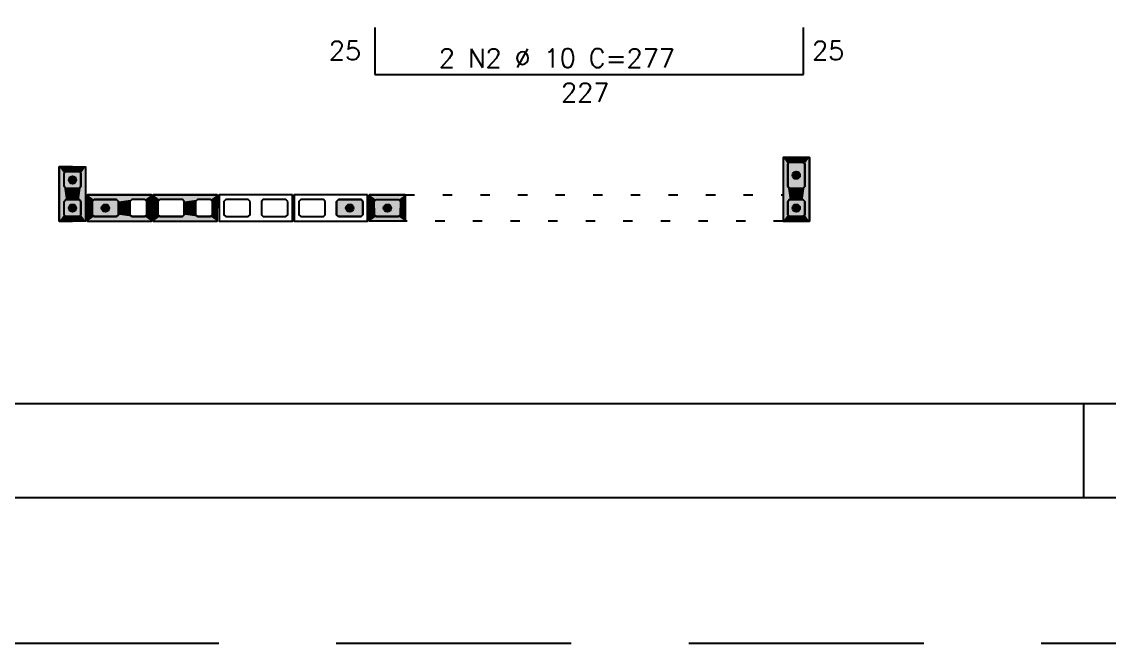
# Model space of a CAD drawing. Extents: x -1 to 122, y -1 to 61.
# Drawn here: x 10.59 to 22.16, y -1.45 to 5.16 of the extents above; entities that cross this region are included whole.
import ezdxf

# ---------------------------------------------------------------- set-up
doc = ezdxf.new("R2010")
doc.units = 0
doc.header["$MEASUREMENT"] = 0
for name, pattern in [('ESTILO_TQS_0001', [0.45, 0.3, -0.15]), ('ESTILO_TQS_0002', [0.4, 0.1, -0.3]), ('HIDDEN', [0.375, 0.25, -0.125])]:
    doc.linetypes.add(name, pattern=pattern)
doc.layers.get('0').update_dxf_attribs({"linetype": 'CONTINUOUS'})
doc.layers.get('Defpoints').update_dxf_attribs({"linetype": 'CONTINUOUS'})
for name, color, linetype in [('ARQ_FOLHA', 7, 'CONTINUOUS'), ('PENA_01', 1, 'CONTINUOUS'), ('PENA_02', 2, 'CONTINUOUS'), ('PENA_03', 3, 'CONTINUOUS'), ('PENA_05', 5, 'CONTINUOUS'), ('PENA_11', 252, 'CONTINUOUS'), ('PENA_21', 100, 'CONTINUOUS'), ('PENA_23', 50, 'CONTINUOUS'), ('PENA_27', 21, 'CONTINUOUS')]:
    doc.layers.add(name, color=color, linetype=linetype)
doc.styles.get("Standard").update_dxf_attribs({"font": 'ROMANS.SHX'})

# ---------------------------------------------------------------- blocks, each defined once
blk = doc.blocks.new('FOLHA A1+1 - 1102 X 594')
at = {"layer": 'ARQ_FOLHA', "color": 1}
blk.add_line((-979, 10), (-979, 0), dxfattribs=at)
for points in [[(-1189, 0), (0, 0), (0, 594), (-1189, 594)], [(-1164, 10), (-10, 10), (-10, 584), (-1164, 584)]]:
    blk.add_lwpolyline(points, close=True, dxfattribs=at)
at = {"layer": 'Defpoints', "color": 8, "linetype": 'HIDDEN', "ltscale": 100}
blk.add_lwpolyline([(-1208.5, 609.5), (-1208.5, -15.5), (19.5, -15.5), (19.5, 609.5)], close=True, dxfattribs=at)

msp = doc.modelspace()

# ---------------------------------------------------------------- linework, layer by layer
at = {"layer": 'PENA_01', "linetype": 'Continuous'}
for points in [[(18.92, 3.411), (18.92, 3.651), (18.9, 3.671), (18.76, 3.671), (18.74, 3.651), (18.74, 3.411), (18.76, 3.391), (18.9, 3.391), (18.92, 3.411)], [(11.6, 3.271), (11.36, 3.271), (11.34, 3.251), (11.34, 3.111), (11.36, 3.091), (11.6, 3.091), (11.62, 3.111), (11.62, 3.251), (11.6, 3.271)], [(11.9, 3.271), (11.76, 3.271), (11.74, 3.251), (11.74, 3.111), (11.76, 3.091), (11.9, 3.091), (11.92, 3.111), (11.92, 3.251), (11.9, 3.271)], [(12.3, 3.271), (12.06, 3.271), (12.04, 3.251), (12.04, 3.111), (12.06, 3.091), (12.3, 3.091), (12.32, 3.111), (12.32, 3.251), (12.3, 3.271)], [(12.6, 3.271), (12.46, 3.271), (12.44, 3.251), (12.44, 3.111), (12.46, 3.091), (12.6, 3.091), (12.62, 3.111), (12.62, 3.251), (12.6, 3.271)], [(13.02, 3.251), (13, 3.271), (12.76, 3.271), (12.74, 3.251), (12.74, 3.111), (12.76, 3.091), (13, 3.091), (13.02, 3.111), (13.02, 3.251)], [(13.42, 3.251), (13.4, 3.271), (13.16, 3.271), (13.14, 3.251), (13.14, 3.111), (13.16, 3.091), (13.4, 3.091), (13.42, 3.111), (13.42, 3.251)], [(13.82, 3.251), (13.8, 3.271), (13.56, 3.271), (13.54, 3.251), (13.54, 3.111), (13.56, 3.091), (13.8, 3.091), (13.82, 3.111), (13.82, 3.251)], [(14.22, 3.251), (14.2, 3.271), (13.96, 3.271), (13.94, 3.251), (13.94, 3.111), (13.96, 3.091), (14.2, 3.091), (14.22, 3.111), (14.22, 3.251)], [(14.36, 3.271), (14.6, 3.271), (14.62, 3.251), (14.62, 3.111), (14.6, 3.091), (14.36, 3.091), (14.34, 3.111), (14.34, 3.251), (14.36, 3.271)], [(18.92, 3.111), (18.92, 3.251), (18.9, 3.271), (18.76, 3.271), (18.74, 3.251), (18.74, 3.111), (18.76, 3.091), (18.9, 3.091), (18.92, 3.111)]]:
    msp.add_lwpolyline(points, dxfattribs=at)
at = {"layer": 'PENA_01', "linetype": 'ESTILO_TQS_0001'}
for points in [[(11.06, 3.391), (11.04, 3.411), (11.04, 3.551), (11.06, 3.571), (11.2, 3.571), (11.22, 3.551), (11.22, 3.411), (11.2, 3.391), (11.06, 3.391)], [(11.06, 3.091), (11.04, 3.111), (11.04, 3.251), (11.06, 3.271), (11.2, 3.271), (11.22, 3.251), (11.22, 3.111), (11.2, 3.091), (11.06, 3.091)]]:
    msp.add_lwpolyline(points, dxfattribs=at)
at = {"layer": 'PENA_02', "linetype": 'Continuous'}
for points in [[(18.97, 3.041), (18.97, 3.721), (18.69, 3.721), (18.69, 3.041), (18.97, 3.041)], [(10.99, 3.041), (10.99, 3.621), (11.27, 3.621), (11.27, 3.041), (10.99, 3.041)], [(11.97, 3.321), (11.29, 3.321), (11.29, 3.041), (11.97, 3.041), (11.97, 3.321)], [(12.67, 3.321), (11.99, 3.321), (11.99, 3.041), (12.67, 3.041), (12.67, 3.321)], [(13.47, 3.321), (12.69, 3.321), (12.69, 3.041), (13.47, 3.041), (13.47, 3.321)], [(14.27, 3.321), (13.49, 3.321), (13.49, 3.041), (14.27, 3.041), (14.27, 3.321)], [(14.29, 3.321), (14.67, 3.321), (14.67, 3.041), (14.29, 3.041), (14.29, 3.321)]]:
    msp.add_lwpolyline(points, dxfattribs=at)
at = {"layer": 'PENA_03', "linetype": 'Continuous'}
for points in [[(18.76, 3.391), (18.74, 3.411), (18.74, 3.651), (18.76, 3.671), (18.9, 3.671), (18.92, 3.651), (18.92, 3.411), (18.9, 3.391), (18.76, 3.391)], [(11.2, 3.571), (11.22, 3.551), (11.22, 3.411), (11.2, 3.391), (11.06, 3.391), (11.04, 3.411), (11.04, 3.551), (11.06, 3.571), (11.2, 3.571)], [(11.2, 3.271), (11.22, 3.251), (11.22, 3.111), (11.2, 3.091), (11.06, 3.091), (11.04, 3.111), (11.04, 3.251), (11.06, 3.271), (11.2, 3.271)], [(11.62, 3.111), (11.6, 3.091), (11.36, 3.091), (11.34, 3.111), (11.34, 3.251), (11.36, 3.271), (11.6, 3.271), (11.62, 3.251), (11.62, 3.111)], [(14.22, 3.111), (14.2, 3.091), (13.96, 3.091), (13.94, 3.111), (13.94, 3.251), (13.96, 3.271), (14.2, 3.271), (14.22, 3.251), (14.22, 3.111)], [(14.62, 3.111), (14.6, 3.091), (14.36, 3.091), (14.34, 3.111), (14.34, 3.251), (14.36, 3.271), (14.6, 3.271), (14.62, 3.251), (14.62, 3.111)], [(18.9, 3.271), (18.92, 3.251), (18.92, 3.111), (18.9, 3.091), (18.76, 3.091), (18.74, 3.111), (18.74, 3.251), (18.76, 3.271), (18.9, 3.271)]]:
    msp.add_lwpolyline(points, dxfattribs=at)
at = {"layer": 'PENA_03', "linetype": 'ESTILO_TQS_0002'}
msp.add_lwpolyline([(14.67, 3.321), (18.69, 3.321), (18.69, 3.041), (14.67, 3.041), (14.67, 3.321)], dxfattribs=at)
at = {"layer": 'PENA_03', "linetype": 'Continuous'}
for centre in [(11.13, 3.481), (18.83, 3.531), (11.13, 3.181), (11.48, 3.181), (14.08, 3.181), (14.48, 3.181), (18.83, 3.181)]:
    msp.add_circle(centre, 0.04, dxfattribs=at)
for points in [[(11.17, 3.481), (11.11, 3.515), (11.093, 3.494)], [(11.17, 3.481), (11.093, 3.494), (11.093, 3.467)], [(11.17, 3.481), (11.093, 3.467), (11.11, 3.446)], [(11.17, 3.481), (11.137, 3.52), (11.11, 3.515)], [(11.17, 3.481), (11.11, 3.446), (11.137, 3.441)], [(11.17, 3.481), (11.161, 3.506), (11.137, 3.52)], [(11.17, 3.481), (11.137, 3.441), (11.161, 3.455)], [(11.17, 3.481), (11.161, 3.455), (11.17, 3.481)], [(18.87, 3.531), (18.81, 3.565), (18.793, 3.544)], [(18.87, 3.531), (18.793, 3.544), (18.793, 3.517)], [(18.87, 3.531), (18.793, 3.517), (18.81, 3.496)], [(18.87, 3.531), (18.837, 3.57), (18.81, 3.565)], [(18.87, 3.531), (18.81, 3.496), (18.837, 3.491)], [(18.87, 3.531), (18.861, 3.556), (18.837, 3.57)], [(18.87, 3.531), (18.837, 3.491), (18.861, 3.505)], [(18.87, 3.531), (18.861, 3.505), (18.87, 3.531)], [(11.17, 3.181), (11.11, 3.215), (11.093, 3.194)], [(11.17, 3.181), (11.093, 3.194), (11.093, 3.167)], [(11.17, 3.181), (11.093, 3.167), (11.11, 3.146)], [(11.17, 3.181), (11.137, 3.22), (11.11, 3.215)], [(11.17, 3.181), (11.11, 3.146), (11.137, 3.141)], [(11.17, 3.181), (11.161, 3.206), (11.137, 3.22)], [(11.17, 3.181), (11.137, 3.141), (11.161, 3.155)], [(11.17, 3.181), (11.161, 3.155), (11.17, 3.181)], [(11.52, 3.181), (11.46, 3.215), (11.443, 3.194)], [(11.52, 3.181), (11.443, 3.194), (11.443, 3.167)], [(11.52, 3.181), (11.443, 3.167), (11.46, 3.146)], [(11.52, 3.181), (11.487, 3.22), (11.46, 3.215)], [(11.52, 3.181), (11.46, 3.146), (11.487, 3.141)], [(11.52, 3.181), (11.511, 3.206), (11.487, 3.22)], [(11.52, 3.181), (11.487, 3.141), (11.511, 3.155)], [(11.52, 3.181), (11.511, 3.155), (11.52, 3.181)], [(14.12, 3.181), (14.06, 3.215), (14.043, 3.194)], [(14.12, 3.181), (14.043, 3.194), (14.043, 3.167)], [(14.12, 3.181), (14.043, 3.167), (14.06, 3.146)], [(14.12, 3.181), (14.087, 3.22), (14.06, 3.215)], [(14.12, 3.181), (14.06, 3.146), (14.087, 3.141)], [(14.12, 3.181), (14.111, 3.206), (14.087, 3.22)], [(14.12, 3.181), (14.087, 3.141), (14.111, 3.155)], [(14.12, 3.181), (14.111, 3.155), (14.12, 3.181)], [(14.52, 3.181), (14.46, 3.215), (14.443, 3.194)], [(14.52, 3.181), (14.443, 3.194), (14.443, 3.167)], [(14.52, 3.181), (14.443, 3.167), (14.46, 3.146)], [(14.52, 3.181), (14.487, 3.22), (14.46, 3.215)], [(14.52, 3.181), (14.46, 3.146), (14.487, 3.141)], [(14.52, 3.181), (14.511, 3.206), (14.487, 3.22)], [(14.52, 3.181), (14.487, 3.141), (14.511, 3.155)], [(14.52, 3.181), (14.511, 3.155), (14.52, 3.181)], [(18.87, 3.181), (18.81, 3.215), (18.793, 3.194)], [(18.87, 3.181), (18.793, 3.194), (18.793, 3.167)], [(18.87, 3.181), (18.793, 3.167), (18.81, 3.146)], [(18.87, 3.181), (18.837, 3.22), (18.81, 3.215)], [(18.87, 3.181), (18.81, 3.146), (18.837, 3.141)], [(18.87, 3.181), (18.861, 3.206), (18.837, 3.22)], [(18.87, 3.181), (18.837, 3.141), (18.861, 3.155)], [(18.87, 3.181), (18.861, 3.155), (18.87, 3.181)]]:
    msp.add_solid(points, dxfattribs=at)
at = {"layer": 'PENA_05', "linetype": 'Continuous'}
for p, q in [((14.348, 5.102), (14.348, 4.602)), ((18.908, 4.602), (18.908, 5.102)), ((14.348, 4.602), (18.908, 4.602))]:
    msp.add_line(p, q, dxfattribs=at)
at = {"layer": 'PENA_11', "linetype": 'Continuous'}
for points in [[(18.76, 3.391), (18.74, 3.651), (18.76, 3.671)], [(18.76, 3.391), (18.74, 3.411), (18.74, 3.651)], [(18.76, 3.391), (18.76, 3.671), (18.9, 3.671)], [(18.76, 3.391), (18.9, 3.671), (18.92, 3.651)], [(18.76, 3.391), (18.92, 3.651), (18.92, 3.411)], [(11.2, 3.571), (11.06, 3.391), (11.04, 3.411)], [(11.2, 3.571), (11.04, 3.411), (11.04, 3.551)], [(11.2, 3.571), (11.04, 3.551), (11.06, 3.571)], [(11.2, 3.571), (11.2, 3.391), (11.06, 3.391)], [(11.2, 3.571), (11.06, 3.571), (11.2, 3.571)], [(11.2, 3.571), (11.22, 3.551), (11.22, 3.411)], [(11.2, 3.571), (11.22, 3.411), (11.2, 3.391)], [(18.76, 3.391), (18.92, 3.411), (18.9, 3.391)], [(18.76, 3.391), (18.9, 3.391), (18.76, 3.391)], [(11.2, 3.271), (11.06, 3.091), (11.04, 3.111)], [(11.2, 3.271), (11.04, 3.111), (11.04, 3.251)], [(11.2, 3.271), (11.04, 3.251), (11.06, 3.271)], [(11.2, 3.271), (11.2, 3.091), (11.06, 3.091)], [(11.2, 3.271), (11.06, 3.271), (11.2, 3.271)], [(11.2, 3.271), (11.22, 3.251), (11.22, 3.111)], [(11.2, 3.271), (11.22, 3.111), (11.2, 3.091)], [(11.62, 3.111), (11.34, 3.251), (11.36, 3.271)], [(11.62, 3.111), (11.34, 3.111), (11.34, 3.251)], [(11.62, 3.111), (11.36, 3.271), (11.6, 3.271)], [(11.62, 3.111), (11.6, 3.271), (11.62, 3.251)], [(11.62, 3.111), (11.62, 3.251), (11.62, 3.111)], [(14.22, 3.111), (13.94, 3.251), (13.96, 3.271)], [(14.22, 3.111), (13.94, 3.111), (13.94, 3.251)], [(14.22, 3.111), (13.96, 3.271), (14.2, 3.271)], [(14.22, 3.111), (14.2, 3.271), (14.22, 3.251)], [(14.22, 3.111), (14.22, 3.251), (14.22, 3.111)], [(14.62, 3.111), (14.34, 3.251), (14.36, 3.271)], [(14.62, 3.111), (14.34, 3.111), (14.34, 3.251)], [(14.62, 3.111), (14.36, 3.271), (14.6, 3.271)], [(14.62, 3.111), (14.6, 3.271), (14.62, 3.251)], [(14.62, 3.111), (14.62, 3.251), (14.62, 3.111)], [(18.9, 3.271), (18.76, 3.091), (18.74, 3.111)], [(18.9, 3.271), (18.74, 3.111), (18.74, 3.251)], [(18.9, 3.271), (18.74, 3.251), (18.76, 3.271)], [(18.9, 3.271), (18.9, 3.091), (18.76, 3.091)], [(18.9, 3.271), (18.76, 3.271), (18.9, 3.271)], [(18.9, 3.271), (18.92, 3.251), (18.92, 3.111)], [(18.9, 3.271), (18.92, 3.111), (18.9, 3.091)], [(11.62, 3.111), (11.36, 3.091), (11.34, 3.111)], [(11.62, 3.111), (11.6, 3.091), (11.36, 3.091)], [(14.22, 3.111), (13.96, 3.091), (13.94, 3.111)], [(14.22, 3.111), (14.2, 3.091), (13.96, 3.091)], [(14.62, 3.111), (14.36, 3.091), (14.34, 3.111)], [(14.62, 3.111), (14.6, 3.091), (14.36, 3.091)]]:
    msp.add_solid(points, dxfattribs=at)
at = {"layer": 'PENA_21', "linetype": 'Continuous'}
for points in [[(18.83, 3.041), (18.83, 3.091), (18.76, 3.091), (18.74, 3.111), (18.74, 3.251), (18.76, 3.271), (18.83, 3.271), (18.83, 3.391), (18.76, 3.391), (18.74, 3.411), (18.74, 3.651), (18.76, 3.671), (18.83, 3.671), (18.83, 3.721), (18.69, 3.721), (18.69, 3.041), (18.83, 3.041)], [(18.83, 3.041), (18.83, 3.091), (18.9, 3.091), (18.92, 3.111), (18.92, 3.251), (18.9, 3.271), (18.83, 3.271), (18.83, 3.391), (18.9, 3.391), (18.92, 3.411), (18.92, 3.651), (18.9, 3.671), (18.83, 3.671), (18.83, 3.721), (18.97, 3.721), (18.97, 3.041), (18.83, 3.041)], [(11.97, 3.181), (11.92, 3.181), (11.92, 3.251), (11.9, 3.271), (11.76, 3.271), (11.74, 3.251), (11.74, 3.181), (11.62, 3.181), (11.62, 3.251), (11.6, 3.271), (11.36, 3.271), (11.34, 3.251), (11.34, 3.181), (11.29, 3.181), (11.29, 3.321), (11.97, 3.321), (11.97, 3.181)], [(12.67, 3.181), (12.62, 3.181), (12.62, 3.251), (12.6, 3.271), (12.46, 3.271), (12.44, 3.251), (12.44, 3.181), (12.32, 3.181), (12.32, 3.251), (12.3, 3.271), (12.06, 3.271), (12.04, 3.251), (12.04, 3.181), (11.99, 3.181), (11.99, 3.321), (12.67, 3.321), (12.67, 3.181)], [(11.97, 3.181), (11.92, 3.181), (11.92, 3.111), (11.9, 3.091), (11.76, 3.091), (11.74, 3.111), (11.74, 3.181), (11.62, 3.181), (11.62, 3.111), (11.6, 3.091), (11.36, 3.091), (11.34, 3.111), (11.34, 3.181), (11.29, 3.181), (11.29, 3.041), (11.97, 3.041), (11.97, 3.181)], [(12.67, 3.181), (12.62, 3.181), (12.62, 3.111), (12.6, 3.091), (12.46, 3.091), (12.44, 3.111), (12.44, 3.181), (12.32, 3.181), (12.32, 3.111), (12.3, 3.091), (12.06, 3.091), (12.04, 3.111), (12.04, 3.181), (11.99, 3.181), (11.99, 3.041), (12.67, 3.041), (12.67, 3.181)]]:
    msp.add_lwpolyline(points, dxfattribs=at)
for points in [[(18.83, 3.721), (18.69, 3.721), (18.76, 3.671)], [(18.76, 3.671), (18.69, 3.721), (18.74, 3.651)], [(18.69, 3.721), (18.74, 3.111), (18.74, 3.651)], [(18.69, 3.041), (18.74, 3.111), (18.69, 3.721)], [(18.83, 3.671), (18.83, 3.721), (18.76, 3.671)], [(18.9, 3.671), (18.83, 3.671), (18.97, 3.721)], [(18.83, 3.671), (18.83, 3.721), (18.97, 3.721)], [(18.92, 3.651), (18.9, 3.671), (18.97, 3.721)], [(18.92, 3.411), (18.97, 3.721), (18.92, 3.251)], [(18.92, 3.251), (18.97, 3.721), (18.92, 3.111)], [(18.97, 3.721), (18.97, 3.041), (18.92, 3.111)], [(18.92, 3.411), (18.92, 3.651), (18.97, 3.721)], [(18.74, 3.651), (18.74, 3.111), (18.74, 3.251)], [(18.74, 3.651), (18.74, 3.411), (18.74, 3.251)], [(18.76, 3.271), (18.74, 3.411), (18.74, 3.251)], [(18.76, 3.271), (18.76, 3.391), (18.74, 3.411)], [(18.83, 3.271), (18.76, 3.391), (18.76, 3.271)], [(18.83, 3.271), (18.83, 3.391), (18.76, 3.391)], [(18.83, 3.271), (18.9, 3.391), (18.9, 3.271)], [(18.83, 3.271), (18.83, 3.391), (18.9, 3.391)], [(18.9, 3.391), (18.92, 3.411), (18.9, 3.271)], [(18.9, 3.271), (18.92, 3.411), (18.92, 3.251)], [(11.97, 3.321), (11.36, 3.271), (11.29, 3.321)], [(11.36, 3.271), (11.34, 3.251), (11.29, 3.321)], [(11.29, 3.321), (11.34, 3.251), (11.29, 3.181)], [(11.34, 3.251), (11.34, 3.181), (11.29, 3.181)], [(11.6, 3.271), (11.36, 3.271), (11.97, 3.321)], [(11.62, 3.251), (11.6, 3.271), (11.97, 3.321)], [(11.97, 3.321), (11.76, 3.271), (11.62, 3.251)], [(11.62, 3.181), (11.62, 3.251), (11.76, 3.271)], [(11.62, 3.181), (11.76, 3.271), (11.74, 3.251)], [(11.62, 3.181), (11.74, 3.251), (11.74, 3.181)], [(11.97, 3.321), (11.9, 3.271), (11.76, 3.271)], [(11.97, 3.321), (11.92, 3.251), (11.9, 3.271)], [(11.97, 3.321), (11.97, 3.181), (11.92, 3.181)], [(11.97, 3.321), (11.92, 3.181), (11.92, 3.251)], [(12.67, 3.321), (12.06, 3.271), (11.99, 3.321)], [(12.06, 3.271), (12.04, 3.251), (11.99, 3.321)], [(11.99, 3.321), (12.04, 3.251), (11.99, 3.181)], [(12.04, 3.251), (12.04, 3.181), (11.99, 3.181)], [(12.3, 3.271), (12.06, 3.271), (12.67, 3.321)], [(12.32, 3.251), (12.3, 3.271), (12.67, 3.321)], [(12.67, 3.321), (12.46, 3.271), (12.32, 3.251)], [(12.32, 3.181), (12.32, 3.251), (12.46, 3.271)], [(12.32, 3.181), (12.46, 3.271), (12.44, 3.251)], [(12.32, 3.181), (12.44, 3.251), (12.44, 3.181)], [(12.67, 3.321), (12.6, 3.271), (12.46, 3.271)], [(12.67, 3.321), (12.62, 3.251), (12.6, 3.271)], [(12.67, 3.321), (12.67, 3.181), (12.62, 3.181)], [(12.67, 3.321), (12.62, 3.181), (12.62, 3.251)], [(11.29, 3.041), (11.34, 3.111), (11.29, 3.181)], [(11.34, 3.111), (11.34, 3.181), (11.29, 3.181)], [(11.62, 3.181), (11.62, 3.111), (11.76, 3.091)], [(11.62, 3.181), (11.76, 3.091), (11.74, 3.111)], [(11.62, 3.181), (11.74, 3.111), (11.74, 3.181)], [(11.97, 3.041), (11.97, 3.181), (11.92, 3.181)], [(11.97, 3.041), (11.92, 3.181), (11.92, 3.111)], [(11.99, 3.041), (12.04, 3.111), (11.99, 3.181)], [(12.04, 3.111), (12.04, 3.181), (11.99, 3.181)], [(12.32, 3.181), (12.32, 3.111), (12.46, 3.091)], [(12.32, 3.181), (12.46, 3.091), (12.44, 3.111)], [(12.32, 3.181), (12.44, 3.111), (12.44, 3.181)], [(12.67, 3.041), (12.67, 3.181), (12.62, 3.181)], [(12.67, 3.041), (12.62, 3.181), (12.62, 3.111)], [(11.36, 3.091), (11.34, 3.111), (11.29, 3.041)], [(11.97, 3.041), (11.36, 3.091), (11.29, 3.041)], [(11.6, 3.091), (11.36, 3.091), (11.97, 3.041)], [(11.62, 3.111), (11.6, 3.091), (11.97, 3.041)], [(11.97, 3.041), (11.76, 3.091), (11.62, 3.111)], [(11.97, 3.041), (11.9, 3.091), (11.76, 3.091)], [(11.97, 3.041), (11.92, 3.111), (11.9, 3.091)], [(12.06, 3.091), (12.04, 3.111), (11.99, 3.041)], [(12.67, 3.041), (12.06, 3.091), (11.99, 3.041)], [(12.3, 3.091), (12.06, 3.091), (12.67, 3.041)], [(12.32, 3.111), (12.3, 3.091), (12.67, 3.041)], [(12.67, 3.041), (12.46, 3.091), (12.32, 3.111)], [(12.67, 3.041), (12.6, 3.091), (12.46, 3.091)], [(12.67, 3.041), (12.62, 3.111), (12.6, 3.091)], [(18.76, 3.091), (18.74, 3.111), (18.69, 3.041)], [(18.76, 3.091), (18.69, 3.041), (18.83, 3.041)], [(18.76, 3.091), (18.83, 3.041), (18.83, 3.091)], [(18.97, 3.041), (18.83, 3.041), (18.9, 3.091)], [(18.9, 3.091), (18.83, 3.041), (18.83, 3.091)], [(18.92, 3.111), (18.97, 3.041), (18.9, 3.091)]]:
    msp.add_solid(points, dxfattribs=at)
at = {"layer": 'PENA_23', "linetype": 'Continuous'}
for points in [[(14.62, 3.181), (14.67, 3.181), (14.67, 3.321), (14.29, 3.321), (14.29, 3.181), (14.34, 3.181), (14.34, 3.251), (14.36, 3.271), (14.6, 3.271), (14.62, 3.251), (14.62, 3.181)], [(14.62, 3.181), (14.67, 3.181), (14.67, 3.041), (14.29, 3.041), (14.29, 3.181), (14.34, 3.181), (14.34, 3.111), (14.36, 3.091), (14.6, 3.091), (14.62, 3.111), (14.62, 3.181)]]:
    msp.add_lwpolyline(points, dxfattribs=at)
for points in [[(14.67, 3.321), (14.29, 3.321), (14.36, 3.271)], [(14.29, 3.321), (14.29, 3.181), (14.34, 3.181)], [(14.29, 3.321), (14.34, 3.181), (14.34, 3.251)], [(14.29, 3.321), (14.34, 3.251), (14.36, 3.271)], [(14.67, 3.321), (14.36, 3.271), (14.6, 3.271)], [(14.67, 3.321), (14.6, 3.271), (14.62, 3.251)], [(14.67, 3.321), (14.62, 3.251), (14.67, 3.181)], [(14.67, 3.181), (14.62, 3.251), (14.62, 3.181)], [(14.29, 3.041), (14.29, 3.181), (14.34, 3.181)], [(14.29, 3.041), (14.34, 3.181), (14.34, 3.111)], [(14.67, 3.041), (14.62, 3.111), (14.67, 3.181)], [(14.67, 3.181), (14.62, 3.111), (14.62, 3.181)], [(14.29, 3.041), (14.34, 3.111), (14.36, 3.091)], [(14.67, 3.041), (14.29, 3.041), (14.36, 3.091)], [(14.67, 3.041), (14.36, 3.091), (14.6, 3.091)], [(14.67, 3.041), (14.6, 3.091), (14.62, 3.111)]]:
    msp.add_solid(points, dxfattribs=at)
at = {"layer": 'PENA_27', "linetype": 'Continuous'}
for points in [[(10.99, 3.621), (10.99, 3.041), (11.13, 3.041), (11.13, 3.091), (11.06, 3.091), (11.04, 3.111), (11.04, 3.251), (11.06, 3.271), (11.13, 3.271), (11.13, 3.391), (11.06, 3.391), (11.04, 3.411), (11.04, 3.551), (11.06, 3.571), (11.13, 3.571), (11.13, 3.621), (10.99, 3.621)], [(11.27, 3.621), (11.27, 3.041), (11.13, 3.041), (11.13, 3.091), (11.2, 3.091), (11.22, 3.111), (11.22, 3.251), (11.2, 3.271), (11.13, 3.271), (11.13, 3.391), (11.2, 3.391), (11.22, 3.411), (11.22, 3.551), (11.2, 3.571), (11.13, 3.571), (11.13, 3.621), (11.27, 3.621)]]:
    msp.add_lwpolyline(points, dxfattribs=at)
for points in [[(11.13, 3.621), (10.99, 3.621), (11.06, 3.571)], [(11.06, 3.571), (10.99, 3.621), (11.04, 3.551)], [(10.99, 3.621), (11.04, 3.251), (11.04, 3.551)], [(10.99, 3.621), (11.04, 3.111), (11.04, 3.251)], [(10.99, 3.041), (11.04, 3.111), (10.99, 3.621)], [(11.13, 3.571), (11.13, 3.621), (11.06, 3.571)], [(11.2, 3.571), (11.13, 3.571), (11.27, 3.621)], [(11.13, 3.571), (11.13, 3.621), (11.27, 3.621)], [(11.22, 3.551), (11.2, 3.571), (11.27, 3.621)], [(11.22, 3.411), (11.27, 3.621), (11.22, 3.251)], [(11.22, 3.251), (11.27, 3.621), (11.22, 3.111)], [(11.27, 3.621), (11.27, 3.041), (11.22, 3.111)], [(11.22, 3.411), (11.22, 3.551), (11.27, 3.621)], [(11.04, 3.551), (11.04, 3.251), (11.04, 3.411)], [(11.04, 3.251), (11.06, 3.271), (11.04, 3.411)], [(11.04, 3.411), (11.06, 3.271), (11.06, 3.391)], [(11.06, 3.271), (11.13, 3.271), (11.06, 3.391)], [(11.06, 3.391), (11.13, 3.271), (11.13, 3.391)], [(11.13, 3.271), (11.2, 3.391), (11.2, 3.271)], [(11.13, 3.271), (11.13, 3.391), (11.2, 3.391)], [(11.2, 3.391), (11.22, 3.411), (11.2, 3.271)], [(11.2, 3.271), (11.22, 3.411), (11.22, 3.251)], [(10.99, 3.041), (11.06, 3.091), (11.04, 3.111)], [(11.13, 3.041), (11.06, 3.091), (10.99, 3.041)], [(11.13, 3.041), (11.13, 3.091), (11.06, 3.091)], [(11.27, 3.041), (11.13, 3.041), (11.2, 3.091)], [(11.2, 3.091), (11.13, 3.041), (11.13, 3.091)], [(11.22, 3.111), (11.27, 3.041), (11.2, 3.091)]]:
    msp.add_solid(points, dxfattribs=at)

# ---------------------------------------------------------------- block references
at = {"xscale": 0.09999999999999938, "yscale": 0.09999999999999938, "zscale": 0.09999999999999938}
msp.add_blockref('FOLHA A1+1 - 1102 X 594', (119.786, 0.102), dxfattribs=at)

# ---------------------------------------------------------------- texts
at = {"layer": 'PENA_03', "linetype": 'Continuous'}
for s, p in [('25', (13.858, 4.757)), ('2 N2 %%c 10 C=277', (15.028, 4.677)), ('25', (18.998, 4.757)), ('227', (16.328, 4.312))]:
    msp.add_text(s, height=0.2, dxfattribs=at).set_placement(p)

doc.saveas('drawing.dxf')
